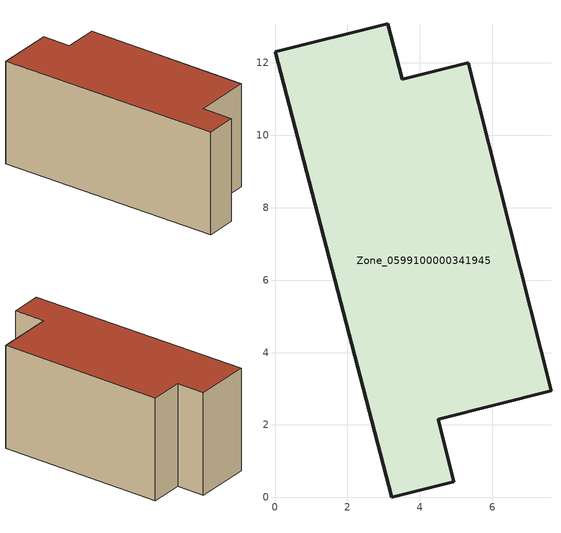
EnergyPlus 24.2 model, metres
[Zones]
Zone_0599100000341945
 floor ground (C_G): 3.22,0 0,12.3 3.11,13.08 3.51,11.54 5.34,12 7.62,2.94 4.5,2.16 4.93,0.43 z0
 wall outside (C_F): 3.51,11.54 3.11,13.08 0,12.3 3.22,0 4.93,0.43 4.5,2.16 7.62,2.94 5.34,12 3.51,11.54 z0:5.89
 roof outside (C_R): 4.93,0.43 4.5,2.16 7.62,2.94 5.34,12 3.51,11.54 3.11,13.08 0,12.3 3.22,0 z5.89
[BUILDING]
Pand.0599100000341945: North Axis=0; Terrain=City; Loads Convergence Tolerance Value=0.04; Temperature Convergence Tolerance Value=0.4; Solar Distribution=FullExterior; Maximum Number of Warmup Days=25; Minimum Number of Warmup Days=1
[Site:Location]
Rotterdam.The.Hague.AP_ZH_NLD Design_Conditions: Latitude=51.96; Longitude=4.45; Time Zone=1; Elevation=-4.5
[SITE:GROUNDTEMPERATURE:BUILDINGSURFACE]
18, 18, 18, 18, 18, 18, 18, 18, 18, 18, 18, 18
[MATERIAL] Thermal Absorptance=0.9; Solar Absorptance=0.7; Visible Absorptance=0.7
Name | Roughness | Thickness | Conductivity | Density | Specific Heat
G.TI.1992-2005 | MediumSmooth | 0.15 | 0.06 | 540 | 1210
F.TI.1992-2005 | Rough | 0.3 | 0.12 | 1920 | 840
R.TI.1992-2005 | MediumRough | 0.2 | 0.08 | 1500 | 1000
[CONSTRUCTION]
C_G: G.TI.1992-2005
C_F: F.TI.1992-2005
C_R: R.TI.1992-2005
[ZONE]
Zone_0599100000341945: Type=1; Multiplier=1; Ceiling Height=Autocalculate; Volume=Autocalculate; Floor Area=autocalculate; Part of Total Floor Area=Yes
[ZONEINFILTRATION:DESIGNFLOWRATE]
Infil_Zone_0599100000341945: Zone or ZoneList or Space or SpaceList=Zone_0599100000341945; Schedule=AlwaysOn; Design Flow Rate Calculation Method=Flow/Area; Flow Rate per Floor Area=0.0015; Constant Term Coefficient=1; Temperature Term Coefficient=0; Velocity Term Coefficient=0; Velocity Squared Term Coefficient=0
[HVACTEMPLATE:ZONE:IDEALLOADSAIRSYSTEM]
Zone_0599100000341945: Maximum Heating Supply Air Temperature=50; Minimum Cooling Supply Air Temperature=13; Maximum Heating Supply Air Humidity Ratio=0.0156; Minimum Cooling Supply Air Humidity Ratio=0.0077; Heating Limit=NoLimit; Cooling Limit=NoLimit; Dehumidification Control Type=ConstantSensibleHeatRatio; Cooling Sensible Heat Ratio=0.7; Dehumidification Setpoint=60; Humidification Control Type=None; Humidification Setpoint=30; Outdoor Air Method=None; Outdoor Air Flow Rate per Person=0.00944; Outdoor Air Flow Rate per Zone Floor Area=0; Outdoor Air Flow Rate per Zone=0; Demand Controlled Ventilation Type=None; Outdoor Air Economizer Type=NoEconomizer; Heat Recovery Type=None; Sensible Heat Recovery Effectiveness=0.7; Latent Heat Recovery Effectiveness=0.65
[ZONECONTROL:THERMOSTAT]
ThermostatControl_Zone_0599100000341945: Zone or ZoneList=Zone_0599100000341945; Control Type Schedule=DualSetpointControlType; Control 1=Thermostat_Zone_0599100000341945; Temperature Difference Between Cutout And Setpoint=0
[THERMOSTATSETPOINT:DUALSETPOINT]
Thermostat_Zone_0599100000341945: Heating Setpoint Temperature Schedule=HeatingSetpoint_Zone_0599100000341945; Cooling Setpoint Temperature Schedule=CoolingSetpoint_Zone_0599100000341945
[SCHEDULE:COMPACT]
HeatingSetpoint_Zone_0599100000341945: Through: 12/31, For: AllDays, Until: 24:00, 21
CoolingSetpoint_Zone_0599100000341945: Through: 12/31, For: AllDays, Until: 24:00, 24
DualSetpointControlType: Through: 12/31, For: AllDays, Until: 24:00, 4
AlwaysOn: Through: 12/31, For: AllDays, Until: 24:00, 1
